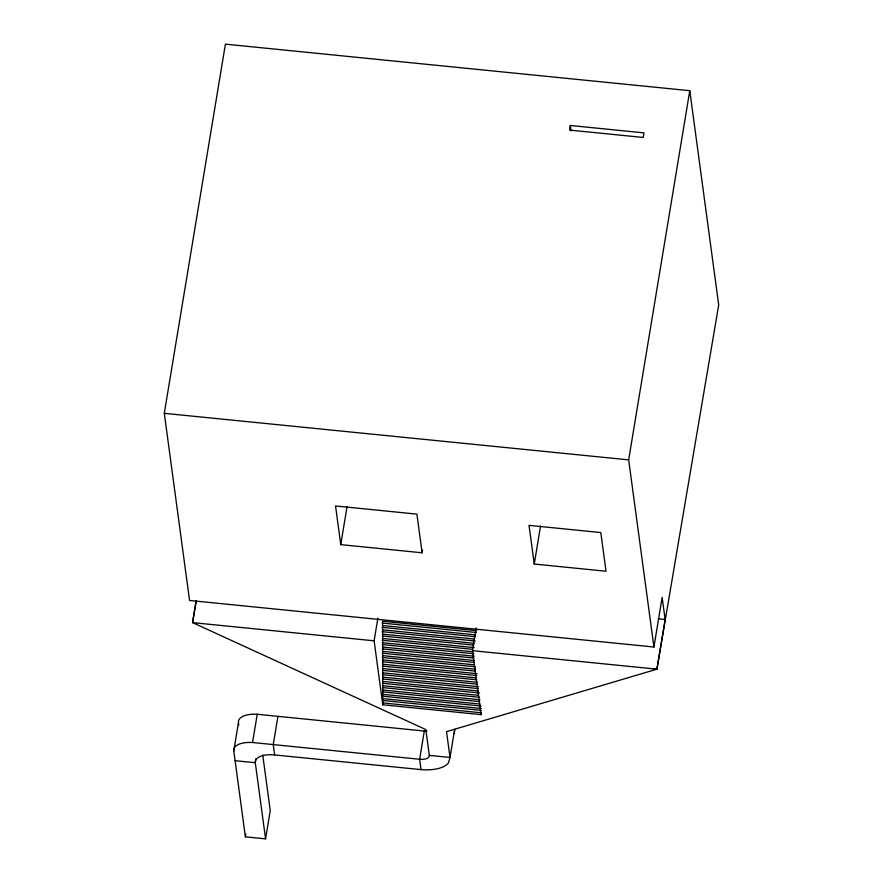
<?xml version="1.0" encoding="UTF-8"?>
<svg xmlns="http://www.w3.org/2000/svg" width="883" height="883" viewBox="0 0 883 883"><rect width="100%" height="100%" fill="white"/><g stroke="black" fill="none" stroke-linecap="round" stroke-linejoin="round"><path stroke-width="1.32" d="M476.202 628.089L472.46 650.672L656.919 669.171L665.142 619.491L662.151 597.338L653.928 647.018L189.569 600.462L164.293 413.321L225.408 44.15L689.778 90.695L718.707 304.922L656.919 669.171L446.533 731.654L450.021 757.459L448.454 762.945A32.55 14.879 9.4 0 1 421.025 769.612L274.668 754.943A20.971 9.581 9.4 0 0 255.286 762.702L235.11 760.682M196.114 601.135L192.56 622.614L425.827 729.579L429.315 755.384A10.486 4.79 9.4 0 1 419.635 759.259L252.56 742.515A22.108 10.11 9.4 0 0 233.774 750.837L245.386 836.83L265.573 838.85L270.253 810.605L262.726 754.855M233.774 750.837L238.454 722.592A22.108 10.11 9.4 0 1 257.24 714.27L424.304 731.025A10.486 4.79 9.4 0 0 426.964 731.124M252.56 742.515L257.24 714.27M255.96 758.663L255.286 762.702L265.573 838.85M245.386 836.83L245.838 834.137M277.946 716.345L273.266 744.59L274.668 754.943M422.571 550.076L422.118 552.791L340.761 544.634L347.041 506.721M476.776 630.683L382.538 621.246L382.736 700.473L383.067 702.934L481.401 712.791L481.092 714.634L382.758 704.777L374.127 640.815L377.858 618.232M382.758 704.777L383.067 702.934M424.304 731.025L419.635 759.259L421.025 769.612M570.33 125.485L569.568 130.088L643.199 137.461L643.961 132.869L570.33 125.485L571.058 130.872M534.248 564.038L529.027 525.363L600.793 532.559L606.014 571.235L534.248 564.038L540.551 525.981M653.928 647.018L628.663 459.866L689.778 90.695M196.247 600.87L192.56 622.614L374.127 640.815M453.575 733.95L454.171 732.978M164.293 413.321L628.663 459.866M658.31 618.806L665.142 619.491M382.24 623.078L476.478 632.526M382.571 625.539L475.44 634.855M382.262 627.383L475.131 636.687M382.593 629.844L474.105 639.016M382.295 631.676L475.164 640.992M382.626 634.137L474.127 643.31M382.317 635.981L473.829 645.153M382.648 638.442L474.16 647.614M382.35 640.274L472.482 649.314M382.681 642.736L472.824 651.775M382.372 644.579L473.884 653.751M382.703 647.04L474.215 656.212M382.405 648.884L473.906 658.056M382.736 651.345L474.237 660.517M382.427 653.177L473.939 662.349M382.758 655.639L474.27 664.811M382.46 657.482L475.33 666.786M382.792 659.943L475.661 669.248M382.482 661.775L475.352 671.091M382.814 664.237L477.052 673.685M382.516 666.08L476.754 675.528M382.847 668.541L475.716 677.846M382.538 670.374L476.776 679.822M382.869 672.835L477.107 682.283M382.571 674.678L476.809 684.126M382.902 677.14L478.509 686.72M382.593 678.983L478.2 688.563M382.924 681.444L478.531 691.025M382.626 683.276L479.59 693M382.957 685.738L478.564 695.318M382.648 687.581L479.624 697.294M382.979 690.042L479.955 699.755M382.681 691.875L479.646 701.599M383.012 694.336L479.977 704.06M382.703 696.179L481.036 706.036M383.034 698.641L481.378 708.497M382.736 700.473L481.069 710.34M429.315 755.384L450.021 757.459L454.69 729.215L454.69 731.135M654.204 668.817L656.919 669.171M472.46 650.672L481.092 714.634M422.118 552.791L416.897 514.127L335.54 505.97L340.761 544.634M238.454 722.592L238.785 725.053"/></g></svg>
